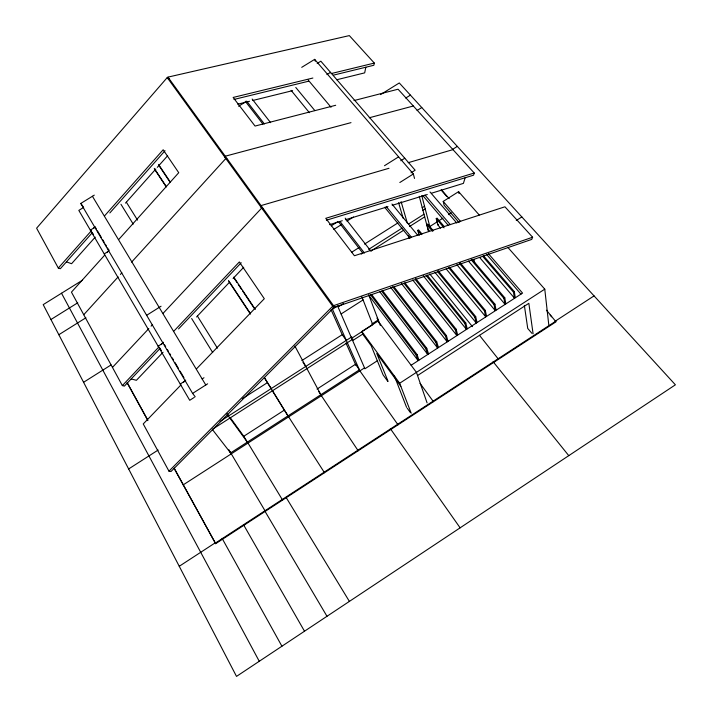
<?xml version="1.0" encoding="UTF-8"?>
<svg xmlns="http://www.w3.org/2000/svg" width="712" height="712" viewBox="0 0 712 712"><rect width="100%" height="100%" fill="white"/><g stroke="black" fill="none" stroke-linecap="round" stroke-linejoin="round"><path stroke-width="1.07" d="M167.89 78.64L167.952 77.127L349.334 35.6L374.316 63.074L373.862 65.264L333.403 75.152M225.108 157.717L225.25 156.204L350.998 122.642M260.832 207.094L261.028 205.59L388.992 168.281M365.817 67.231L364.686 72.864L336.714 79.762M167.952 77.127L333.554 305.679L333.082 307.887L531.775 239.392L532.612 237.23L504.942 206.791L354.425 255.75L325.749 218.326L474.237 173.016L398.07 89.214L353.98 100.57M465.141 177.769L463.414 183.376L431.534 193.21M474.237 173.016L473.56 175.188L326.381 220.231M169.064 78.676L167.231 77.572L36.606 228.196L58.313 268.041L60.324 268.744L92.177 232.842M58.313 268.041L91.314 230.822M93.512 228.338L94.972 226.683M104.504 215.932L163.164 149.76L178.739 172.705L118.806 239.428M109.844 212.933L165.033 150.73M95.221 237.132L71.574 263.716L66.421 261.874M125.526 203.08L155.821 169.02M157.299 167.356L167.649 155.723M104.744 255.083L71.449 292.151L122.357 385.593L124.395 386.1L160.218 348.284M106.969 252.609L109.185 250.143M83.749 314.722L118.139 276.906M120.381 274.44L121.877 272.794M131.604 262.105L225.811 158.527L227.644 159.524M112.451 367.41L148.808 328.588M151.078 326.158L152.59 324.538M163.199 313.218L261.669 208.073L263.493 208.999M334.631 306.863L332.433 309.204L359.889 370.89L398.008 424.806M122.357 385.593L158.82 347.055M161.099 344.644L163.377 342.232M174.013 331L239.339 261.945L264.303 298.72L196.45 368.905M178.552 328.917L241.208 262.755M163.057 352.235L136.41 380.306L131.177 378.944M196.548 316.956L229.282 282.477M233.082 278.463L243.744 267.24M181.026 384.863L143.245 423.943L168.966 471.157L171.022 471.504L334.498 306.997L332.709 306.24L167.231 77.572M183.34 382.469L185.654 380.075M168.966 471.157L332.709 306.24M174.084 468.336L215.665 543.683L555.992 321.806L546.424 310.192M179.255 566.28L215.576 542.606M555.155 321.245L594.057 295.889M215.193 543.212L555.921 321.085M368.62 295.053L418.024 360.495L418.887 359.943L417.063 354.54L371.798 294.777M379.861 291.804L427.636 354.273L428.49 353.722L426.755 348.266L382.478 290.558M390.719 287.47L437.524 347.874L438.378 347.314L436.732 341.813L394.128 287.016M401.301 283.323L447.092 341.671L447.946 341.119L446.397 335.566L404.817 282.771M412.693 279.95L456.775 335.405L457.629 334.854L456.161 329.247L415.63 278.445M423.293 275.775L466.316 329.229L467.17 328.677L465.79 323.017L427.031 275.046M434.881 272.269L476.141 322.865L476.987 322.313L475.696 316.609L438.04 270.596M446.202 268.922L485.646 316.707L486.501 316.155L485.299 310.396L449.459 267.16M456.873 264.686L495.187 310.53L496.033 309.987L494.92 304.166L460.237 262.853M468.505 261.135L504.959 304.202L505.805 303.659L504.781 297.794L471.976 259.204M479.87 257.744L514.42 298.079L515.266 297.527L514.331 291.617L483.448 255.733M411.118 365.256L522.563 293.095L488.343 253.57M411.189 413.2L399.655 383.252L544.769 289.152L507.941 247.491M417.543 375.527L528.847 303.312L533.101 333.839M345.979 343.068L355.475 364.286L359.418 369.831L230.572 452.939L228.881 450.073M183.171 484.89L364.571 367.855M377.689 360.539L364.918 368.78L338.04 306.97L343.602 303.419M418.024 360.495L416.2 355.101L417.063 354.54M427.636 354.273L425.892 348.827L426.755 348.266M437.524 347.874L435.869 342.374L436.732 341.813M447.092 341.671L445.534 336.117L446.397 335.566M456.775 335.405L455.297 329.798L456.161 329.247M466.316 329.229L464.927 323.568L465.79 323.017M476.141 322.865L474.842 317.16L475.696 316.609M485.646 316.707L484.445 310.948L485.299 310.396M495.187 310.53L494.066 304.727L494.92 304.166M504.959 304.202L503.927 298.346L504.781 297.794M514.42 298.079L513.477 292.16L514.331 291.617M230.118 417.454L243.771 436.269L284.319 410.139L272.189 390.443M317.045 389.055L355.475 364.286L355.929 365.354M128.641 468.95L158.135 450.046M516.262 220.524L521.843 216.946M242.347 398.72L267.392 382.664L264.499 377.965M301.817 360.592L342.232 334.685L331.365 310.414M220.026 421.433L351.79 336.883M371.851 324.005L378.232 319.911L376.942 318.184M387.826 381.418L383.065 374.841L371.201 345.765L363.165 334.765L361.812 331.498L378.063 321.059L416.44 372.367L427.084 402.885M351.639 338.262L372.785 324.681L361.883 296.86M352.956 339.099L212.301 429.389L231.284 453.847M352.654 340.585L363.645 333.528M94.287 195.124L80.794 203.436L192.614 393.398L207.637 383.812M194.287 397.385L189.721 400.295L78.818 210.396L82.841 207.913M330.582 310.37L338.031 305.626M341.093 313.983L363.084 299.921M372.332 250.143L403.873 230.101M409.409 226.585L424.681 216.884M419.154 235.476L417.739 230.385L418.549 229.869L422.065 234.106M429.3 230.225L428.49 230.733L426.871 224.574L427.681 224.058L433.341 230.804M440.63 228.205L437.773 224.823L436.225 218.62L437.035 218.103L444.163 226.496M180.225 384.035L185.645 380.582M429.79 226.55L437.275 221.779M439.153 220.587L442.9 218.201M448.515 214.624L451.328 212.835M437.773 224.823L438.574 224.316M202.137 378.918L203.979 377.743M351.532 252.333L358.955 247.625M364.526 244.091L397.928 222.9M422.163 207.753L424.539 206.249M422.866 210.423L425.233 208.919M459.124 222.598L444.092 205.19L443.211 201.425L458.59 191.653L479.221 214.988M361.198 254.104L363.058 252.92M368.647 249.378L402.164 228.08M408.652 223.96L423.978 214.232M411.002 172.838L415.149 170.221L320.845 61.188L317.178 63.448M331.178 225.838L337.684 221.735M399.824 182.512L413.343 173.977L314.668 59.363L301.719 67.337M83.571 382.291L111.063 364.936M452.61 149.36L457.309 146.396M333.803 229.415L341.297 224.68M346.922 221.129L353.472 216.991M163.413 342.837L158.117 346.183L161.428 350.535M146.645 315.3L161.054 306.24M384.498 165.718L398.595 156.854M400.794 160.743L404.781 158.233M50.935 319.519L77.742 302.787M405.742 98.042L410.415 95.132M58.838 334.711L85.903 317.766M417.107 110.467L421.771 107.548M104.228 253.908L108.384 251.327M82.521 280.163L43.201 304.638L236.509 676.4L675.394 384.809L399.281 82.957L380.564 94.607M326.915 74.573L330.51 72.348M238.573 106.239L245.177 102.172M333.554 305.679L532.612 237.23M329.54 224.663L342.285 220.729M345.471 219.75L387.978 206.64M392.223 205.332L427.289 194.518M408.19 162.683L452.974 149.618M369.27 117.765L413.334 106.008M335.699 105.278L255.047 126.06L233.136 97.455L312.88 78.035M237.737 104.183L249.574 101.264M252.796 100.472L292.605 90.647M233.999 99.449L308.545 81.221M331.205 73.576L374.316 63.074M441.209 189.534L449.183 198.684M441.671 190.647L446.771 196.494M550.171 315.122L551.622 316.787M443.211 201.425L460.682 221.61M486.465 254.246L520.926 294.136M430.003 191.955L456.775 223.025M482.611 256.267L513.477 292.16M425.011 195.115L450.242 224.591M422.99 195.764L448.222 225.304M436.225 218.62L444.065 227.849M471.148 259.738L503.927 298.346M531.873 333.305L527.734 328.437L524.361 305.404M308.216 80.082L331.036 107.236M426.871 224.574L432.522 231.32M459.409 263.387L494.066 304.727M417.739 230.385L421.246 234.622M448.631 267.694L484.445 310.948M295.774 87.451L314.864 110.6M391.956 204.041L417.419 234.907M291.092 90.344L309.4 112.692M386.162 206.409L411.509 237.363M410.023 237.879L408.626 236.179L409.222 238.2M437.907 271.984L474.842 317.16M384.676 207.254L409.916 238.137M429.728 273.933L472.448 326.639M479.452 335.281L498.507 359.284M426.203 275.58L464.927 323.568M493.104 361.696L568.772 455.644M265.327 511.305L229.033 450.037M415.488 279.843L455.297 329.798M403.989 283.305L445.534 336.117M446.584 339.375L447.946 341.119M252.146 99.03L270.613 122.678M345.169 218.139L371.157 251.416M392.615 286.678L435.869 342.374M246.681 101.104L264.383 123.941M339.953 221.432L364.464 253.054M245.275 101.282L262.906 124.066M338.859 222.206L362.595 252.876M381.641 291.092L425.892 348.827M192.614 393.398L195.195 396.798M370.302 294.43L416.2 355.101M420.053 383.341L433.457 401.693M282.575 500.064L247.998 443.06L227.084 414.295M361.812 331.498L399.655 383.252M400.856 386.358L376.764 353.392L388.004 381.214M93.548 234.524L90.344 230.127L95.239 227.101L96.36 228.997M407.193 408.172L410.326 412.506M80.794 203.436L83.651 207.415M342.232 334.685L346.308 340.389M390.363 428.668L460.121 527.832M302.938 362.257L305.751 366.422M318.673 391.475L320.845 394.697M158.536 164.419L170.257 181.969M233.767 277.119L255.35 309.444M159.257 166.038L169.759 181.774M233.963 277.992L237.052 282.611M238.28 284.462L241.368 289.09M242.605 290.941L254.335 308.518M154.264 168.361L166.528 186.891M228.49 280.448L250.571 313.796M154.94 169.839L165.949 186.464M228.935 281.614L250.339 313.947M267.392 382.664L271.201 388.592M284.319 410.139L324.494 472.732M126.38 202.217L137.541 220.106M197.464 316.155L217.436 348.168M120.951 204.273L133.224 224.102M191.644 318.522L212.683 352.511M264.303 377.387L288.609 416.858M286.331 497.795L349.396 601.4M243.771 436.269L247.322 442.134M227.262 413.805L228.303 415.532M227.333 414.348L228.383 416.075M92.418 196.272L205.786 384.987M264.615 510.646L326.986 616.289M97.482 230.893L101.389 237.532M102.51 239.428L104.183 242.276M105.305 244.172L106.417 246.076M107.539 247.972L108.651 249.868M164.525 344.724L165.638 346.611M167.302 349.441L168.415 351.327M169.527 353.214L170.64 355.101M172.313 357.94L173.416 359.827M175.09 362.657L178.418 368.318M180.091 371.148L183.981 377.752M243.94 525.438L304.505 631.224M222.091 538.361L281.925 646.229M127.43 383.003L147.669 419.858M174.235 468.238L215.665 543.683M127.047 382.656L147.9 420.623M61.517 293.237L259.266 661.288M294.91 346.112L321.388 395.712L358.18 450.767M394.412 376.078L406.57 407.308M378.063 321.059L378.695 322.723M368.772 295.026L380.324 325.402M314.668 59.363L315.309 61.223M398.587 202.68L403.188 218.326M408.359 235.654L408.964 237.728M401.114 201.665L407.451 223.497M413.343 173.977L414.517 178.427M419.252 196.325L428.553 231.56M421.771 195.658L430.182 227.92M458.59 191.653L458.991 193.557M473.925 259.284L474.824 263.591M544.769 289.152L548.774 324.814"/></g></svg>
